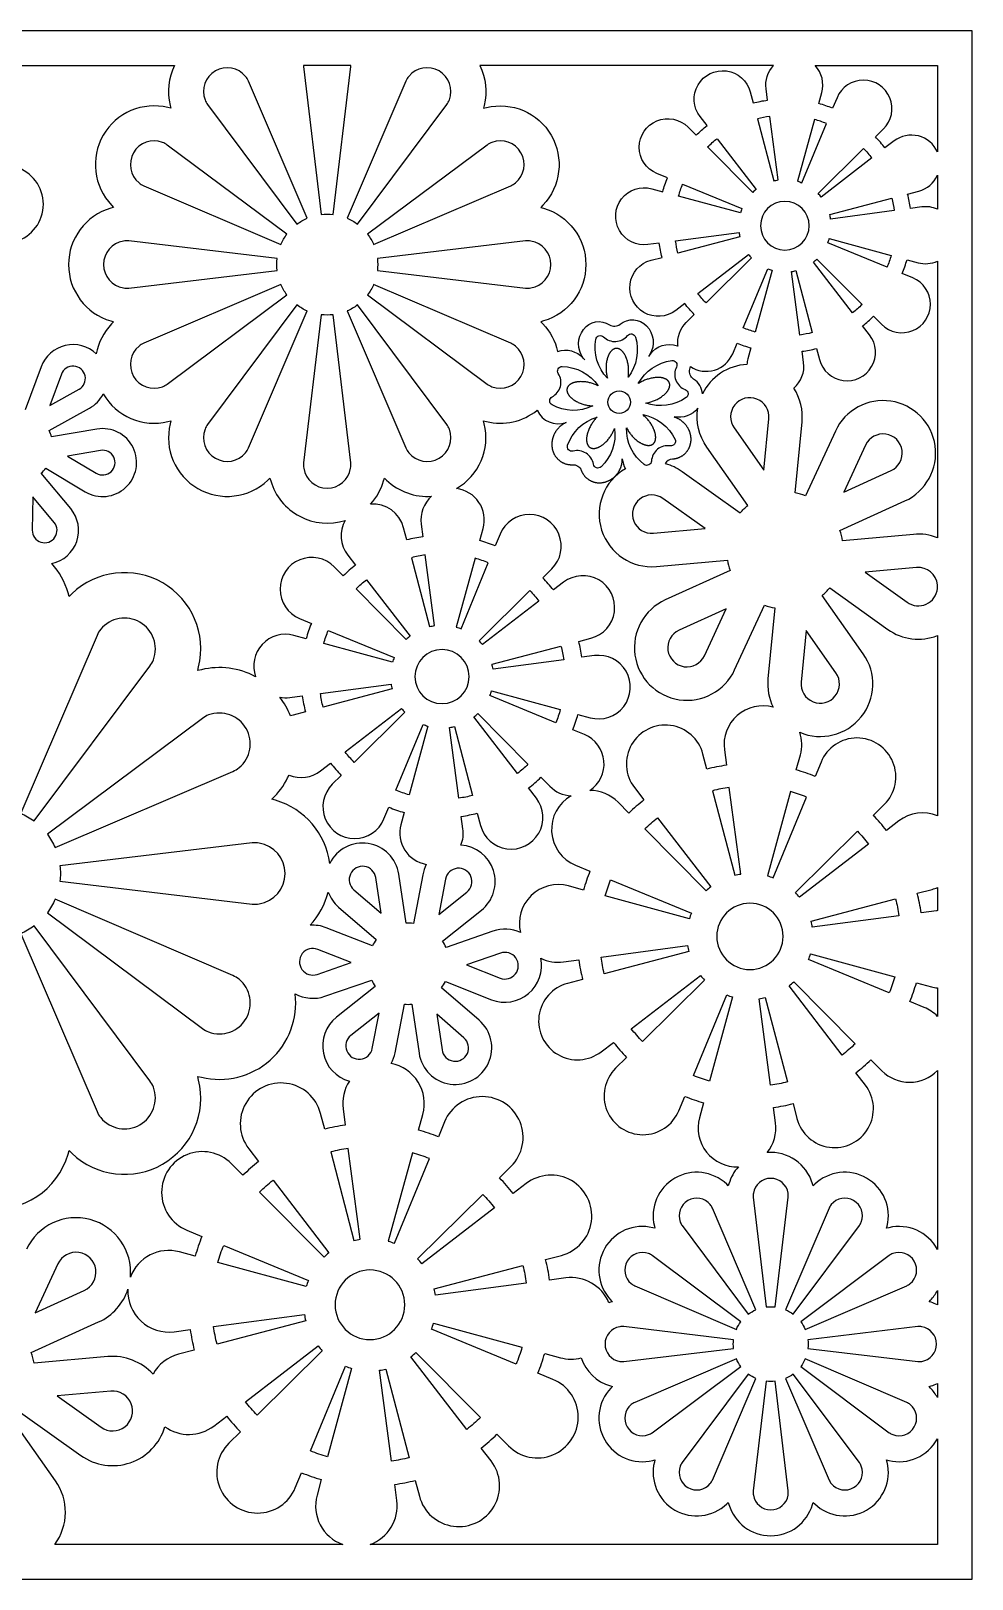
# Model space of a CAD drawing. Extents: x 222 to 1391, y 212 to 660.
# Drawn here: x 1119.4 to 1391.3, y 212.5 to 659.8 of the extents above; entities that cross this region are included whole.
import ezdxf

# ---------------------------------------------------------------- set-up
doc = ezdxf.new("R2010")
doc.units = 0
doc.layers.add('LAYER_01', color=5, linetype='CONTINUOUS')

msp = doc.modelspace()

# ---------------------------------------------------------------- linework, layer by layer
at = {"layer": 'LAYER_01'}
msp.add_lwpolyline([(222.46, 212.46), (1391.29, 212.46), (1391.29, 659.75), (222.46, 659.75)], close=True, dxfattribs=at)
for points in [[(1101.45, 649.75), (1160.89, 649.75, 0.17555), (1159.64, 638.26), (1159.84, 637.43), (1159.01, 637.63, 0.748967), (1142.72, 609.41), (1143.3, 608.79), (1142.49, 608.55, 0.748967), (1142.49, 575.97), (1143.3, 575.73), (1142.72, 575.11, 0.146041), (1138.3, 566.46, 0.538436), (1122.36, 562.73), (1117.76, 550.26, 0.045299)], [(1114.93, 598.9, 0.748967), (1114.93, 620.45)], [(1106.28, 319.53, 0.367585), (1130.13, 335.2), (1130.45, 336.26), (1131.24, 335.5, 0.748967), (1167.86, 356.64), (1167.6, 357.71), (1168.68, 357.45, 0.52461), (1195.74, 381.57, 0.212989), (1204.32, 380.84), (1217.85, 385.54, 0.045299), (1218.88, 383.68), (1207.66, 374.76, 0.613141), (1211.42, 356.32, 0.180539), (1209.58, 348.28), (1210.2, 343.61, 0.028815), (1204.28, 342.45), (1203.08, 347, 1.22196), (1182.33, 336.81), (1185.2, 333.08, 0.028815), (1180.66, 329.11), (1177.34, 332.46, 1.22196), (1164.46, 313.26), (1168.82, 311.46, 0.028815), (1166.87, 305.75), (1162.32, 306.99, 0.389313), (1148.15, 299.69, 0.840972), (1118.13, 307.73)]]:
    msp.add_lwpolyline(points, format="xyb", dxfattribs=at)
for points in [[(1199.25, 605.67), (1182.26, 645.26, 0.07087), (1181.43, 646.63, 0.847522), (1169.71, 639.86, 0.07087), (1170.47, 638.46), (1196.27, 603.95, -0.059227)], [(1198.17, 649.75, 0.009794), (1198.2, 649.53), (1203.28, 606.75, -0.059227), (1206.73, 606.75), (1211.81, 649.53, 0.009794), (1211.83, 649.75)], [(1213.74, 603.95), (1239.54, 638.46, 0.07087), (1240.3, 639.86, 0.847522), (1228.57, 646.63, 0.07087), (1227.74, 645.26), (1210.76, 605.67, -0.059227)], [(1279.4, 564.72), (1278.98, 565.26, -0.33569), (1279.05, 573.53, -0.39142), (1286.59, 574.87, 0.325426), (1289.63, 575.03, -0.39142), (1297.27, 574.53, -0.33569), (1298.24, 566.31), (1297.89, 565.73), (1298.28, 566.29, -0.33569), (1306.17, 568.78, -0.007071), (1306.33, 568.72, -0.229958), (1308.72, 575.51), (1311.06, 577.83, -0.028815), (1308.28, 581), (1305.67, 579, -1.22196), (1298.55, 593.5), (1301.74, 594.34, -0.028815), (1300.92, 598.48), (1297.66, 598.04, -1.22196), (1298.74, 614.17), (1301.92, 613.3, -0.028815), (1303.28, 617.29), (1300.24, 618.55, -1.22196), (1309.24, 631.97), (1311.56, 629.63, -0.028815), (1314.74, 632.4), (1312.73, 635.01, -1.22196), (1327.23, 642.13), (1328.07, 638.95, -0.028815), (1332.21, 639.77), (1331.78, 643.03, -0.225139), (1333.94, 649.75), (1249.12, 649.75, -0.17555), (1250.37, 638.26), (1250.17, 637.43), (1251, 637.63, -0.748967), (1267.29, 609.41), (1266.71, 608.79), (1267.52, 608.55, -0.748967), (1267.52, 575.97), (1266.71, 575.73), (1267.29, 575.11, -0.13533), (1271.57, 567.16, -0.302526), (1278.94, 565.23)], [(1381.29, 624.8, 0.484126), (1368.75, 627.96), (1366.14, 625.95, 0.028815), (1363.36, 629.13), (1365.7, 631.44, 1.22196), (1352.28, 640.45), (1351.02, 637.4, 0.028815), (1347.03, 638.77), (1347.9, 641.94, 0.260773), (1345.96, 649.75), (1381.29, 649.75)], [(1332.84, 635.05, 0.028438), (1329.28, 634.35), (1333.99, 616.45, -0.024412), (1335.27, 616.7)], [(1340.91, 616.32, -0.024412), (1342.14, 615.9), (1349.21, 633.01, 0.028438), (1345.78, 634.18)], [(1193.32, 601), (1158.81, 626.79, 0.07087), (1157.41, 627.56, 0.847522), (1150.64, 615.83, 0.07087), (1152, 615), (1191.6, 598.01, -0.059227)], [(1218.41, 598.01), (1258.01, 615, 0.07087), (1259.37, 615.83, 0.847522), (1252.6, 627.56, 0.07087), (1251.2, 626.79), (1216.69, 601, -0.059227)], [(1317.63, 628.63), (1328.91, 613.96, 0.024412), (1327.93, 613.1), (1314.91, 626.25, -0.028438)], [(1362.37, 623.05), (1347.69, 611.77, 0.024412), (1346.84, 612.75), (1359.98, 625.78, -0.028438)], [(1381.29, 608.23, 0.141578), (1376.76, 608.91), (1373.5, 608.48, 0.028815), (1372.68, 612.61), (1375.87, 613.45, 0.226471), (1381.29, 618.04)], [(1307.68, 615.48), (1324.78, 608.41, 0.024412), (1324.36, 607.17), (1306.51, 612.05, -0.028438)], [(1368.79, 607.85), (1350.44, 605.42, 0.024412), (1350.19, 606.7), (1368.08, 611.41, -0.028438)], [(1305.63, 599.1), (1323.98, 601.54, 0.024412), (1324.23, 600.26), (1306.33, 595.55, -0.028438)], [(1366.74, 591.48), (1349.64, 598.54, 0.024412), (1350.06, 599.78), (1367.91, 594.91, -0.028438)], [(1190.52, 593.98), (1147.73, 599.07, 0.07087), (1146.14, 599.03, 0.847522), (1146.14, 585.49, 0.07087), (1147.73, 585.45), (1190.52, 590.54, -0.059227)], [(1219.49, 590.54), (1262.28, 585.45, 0.07087), (1263.87, 585.49, 0.847522), (1263.87, 599.03, 0.07087), (1262.28, 599.07), (1219.49, 593.98, -0.059227)], [(1312.05, 583.9), (1326.72, 595.18, 0.024412), (1327.58, 594.2), (1314.44, 581.17, -0.028438)], [(1325.21, 573.94), (1332.28, 591.05, 0.024412), (1333.51, 590.63), (1328.64, 572.77, -0.028438)], [(1341.58, 571.9), (1339.15, 590.25, 0.024412), (1340.43, 590.5), (1345.14, 572.6, -0.028438)], [(1381.29, 593.25), (1381.29, 513.34, 0.115883), (1374.41, 514.31), (1353.9, 512.48, 0.045299), (1353.12, 515.43), (1371.87, 523.95, 1.437059), (1351.81, 544.16), (1343.14, 525.48, 0.045299), (1340.2, 526.28), (1342.19, 546.78, 0.170441), (1339.79, 556.55, 0.255607), (1342.64, 563.92), (1342.21, 567.19, 0.028815), (1346.35, 568), (1347.19, 564.82, 1.22196), (1361.69, 571.94), (1359.68, 574.55, 0.028815), (1362.86, 577.32), (1365.18, 574.99, 1.22196), (1374.18, 588.4), (1371.14, 589.66, 0.028815), (1372.5, 593.65), (1375.68, 592.79, 0.176075)], [(1356.79, 578.32), (1345.5, 592.99, 0.024412), (1346.49, 593.85), (1359.51, 580.7, -0.028438)], [(1191.6, 586.51), (1152, 569.52, 0.07087), (1150.64, 568.69, 0.847522), (1157.41, 556.96, 0.07087), (1158.81, 557.73), (1193.32, 583.53, -0.059227)], [(1216.69, 583.53), (1251.2, 557.73, 0.07087), (1252.6, 556.96, 0.847522), (1259.37, 568.69, 0.07087), (1258.01, 569.52), (1218.41, 586.51, -0.059227)], [(1196.27, 580.58), (1170.47, 546.07, 0.07087), (1169.71, 544.67, 0.847522), (1181.43, 537.89, 0.07087), (1182.26, 539.26), (1199.25, 578.85, -0.059227)], [(1203.28, 577.77), (1198.2, 534.99, 0.07087), (1198.23, 533.39, 0.847522), (1211.78, 533.39, 0.07087), (1211.81, 534.99), (1206.73, 577.77, -0.059227)], [(1210.76, 578.85), (1227.74, 539.26, 0.07087), (1228.57, 537.89, 0.847522), (1240.3, 544.67, 0.07087), (1239.54, 546.07), (1213.74, 580.58, -0.059227)], [(1291.77, 571.75, -0.600851), (1294.06, 571.3, -0.240682), (1291.96, 559.74), (1292, 560.04), (1292.03, 560.33), (1292.06, 560.63), (1292.08, 560.92), (1292.09, 561.21), (1292.09, 561.5), (1292.08, 561.79), (1292.07, 562.07), (1292.05, 562.34), (1292.03, 562.62), (1292, 562.9), (1291.96, 563.18), (1291.91, 563.47), (1291.85, 563.75), (1291.79, 564.03), (1291.72, 564.31), (1291.64, 564.59), (1291.55, 564.87), (1291.46, 565.13), (1291.36, 565.4), (1291.3, 565.52), (1291.25, 565.65), (1291.19, 565.77), (1291.13, 565.89), (1291.07, 566.01), (1291.01, 566.13), (1290.95, 566.24), (1290.88, 566.35), (1290.82, 566.46), (1290.75, 566.56), (1290.68, 566.67), (1290.61, 566.76), (1290.54, 566.86), (1290.47, 566.95), (1290.39, 567.04), (1290.32, 567.12), (1290.25, 567.2), (1290.17, 567.28), (1290.09, 567.35), (1290.02, 567.42), (1289.94, 567.49), (1289.86, 567.55), (1289.79, 567.6), (1289.71, 567.66), (1289.67, 567.68), (1289.63, 567.71), (1289.59, 567.73), (1289.55, 567.75), (1289.51, 567.78), (1289.47, 567.8), (1289.43, 567.82), (1289.4, 567.84), (1289.36, 567.85), (1289.32, 567.87), (1289.28, 567.89), (1289.24, 567.9), (1289.2, 567.92), (1289.16, 567.93), (1289.12, 567.94), (1289.09, 567.95), (1289.05, 567.96), (1289.01, 567.97), (1288.97, 567.98), (1288.93, 567.99), (1288.89, 568), (1288.86, 568), (1288.82, 568.01), (1288.78, 568.01), (1288.74, 568.02), (1288.71, 568.02), (1288.67, 568.02), (1288.63, 568.03), (1288.6, 568.03), (1288.56, 568.03), (1288.52, 568.03), (1288.49, 568.02), (1288.45, 568.02), (1288.42, 568.02), (1288.38, 568.01), (1288.34, 568.01), (1288.31, 568), (1288.27, 568), (1288.23, 567.99), (1288.2, 567.98), (1288.16, 567.97), (1288.12, 567.96), (1288.09, 567.95), (1288.05, 567.94), (1288.01, 567.93), (1287.98, 567.92), (1287.94, 567.9), (1287.9, 567.89), (1287.87, 567.87), (1287.83, 567.86), (1287.79, 567.84), (1287.76, 567.82), (1287.72, 567.8), (1287.68, 567.78), (1287.64, 567.76), (1287.61, 567.74), (1287.57, 567.71), (1287.53, 567.69), (1287.5, 567.67), (1287.46, 567.64), (1287.43, 567.61), (1287.39, 567.59), (1287.35, 567.56), (1287.32, 567.53), (1287.25, 567.47), (1287.17, 567.4), (1287.1, 567.33), (1287.03, 567.26), (1286.97, 567.18), (1286.9, 567.1), (1286.83, 567.01), (1286.77, 566.93), (1286.7, 566.84), (1286.64, 566.74), (1286.58, 566.64), (1286.52, 566.54), (1286.46, 566.44), (1286.4, 566.33), (1286.34, 566.22), (1286.29, 566.1), (1286.24, 565.99), (1286.19, 565.87), (1286.14, 565.74), (1286.09, 565.62), (1286.05, 565.49), (1286, 565.36), (1285.96, 565.23), (1285.92, 565.1), (1285.85, 564.83), (1285.79, 564.55), (1285.73, 564.27), (1285.68, 563.98), (1285.64, 563.7), (1285.61, 563.41), (1285.59, 563.12), (1285.57, 562.83), (1285.56, 562.55), (1285.56, 562.27), (1285.56, 561.99), (1285.58, 561.71), (1285.59, 561.43), (1285.62, 561.15), (1285.65, 560.86), (1285.7, 560.57), (1285.74, 560.28), (1285.8, 559.99), (1285.87, 559.7), (1285.94, 559.42, -0.240682), (1282.59, 570.67, -0.600851), (1284.82, 571.37, 0.44119)], [(1310.86, 559.18, -0.325426), (1309.76, 562.02), (1309.91, 562.82, 0.474498), (1322.14, 566.51), (1323.39, 569.55, 0.028815), (1327.39, 568.19), (1326.52, 565.01, 0.049493), (1326.25, 563.41, 0.272906), (1313.41, 554.86, 0.236879)], [(1308.41, 556.13, -0.600851), (1308.68, 553.81, -0.240682), (1297.04, 552.24), (1297.33, 552.29), (1297.63, 552.35), (1297.91, 552.42), (1298.2, 552.49), (1298.48, 552.57), (1298.76, 552.66), (1299.02, 552.75), (1299.29, 552.85), (1299.54, 552.95), (1299.8, 553.06), (1300.05, 553.18), (1300.31, 553.31), (1300.57, 553.44), (1300.82, 553.58), (1301.07, 553.73), (1301.31, 553.88), (1301.55, 554.04), (1301.79, 554.21), (1302.01, 554.38), (1302.23, 554.56), (1302.34, 554.65), (1302.44, 554.74), (1302.54, 554.83), (1302.64, 554.93), (1302.73, 555.02), (1302.82, 555.11), (1302.91, 555.21), (1302.99, 555.31), (1303.08, 555.4), (1303.16, 555.5), (1303.23, 555.6), (1303.3, 555.69), (1303.37, 555.79), (1303.43, 555.89), (1303.49, 555.98), (1303.55, 556.08), (1303.6, 556.17), (1303.65, 556.27), (1303.7, 556.36), (1303.74, 556.46), (1303.78, 556.55), (1303.82, 556.64), (1303.85, 556.74), (1303.87, 556.83), (1303.89, 556.87), (1303.9, 556.92), (1303.91, 556.96), (1303.92, 557.01), (1303.93, 557.05), (1303.93, 557.09), (1303.94, 557.14), (1303.95, 557.18), (1303.95, 557.22), (1303.95, 557.26), (1303.96, 557.31), (1303.96, 557.35), (1303.96, 557.39), (1303.96, 557.43), (1303.96, 557.47), (1303.96, 557.51), (1303.96, 557.55), (1303.96, 557.59), (1303.95, 557.63), (1303.95, 557.67), (1303.95, 557.71), (1303.94, 557.74), (1303.93, 557.78), (1303.93, 557.82), (1303.92, 557.85), (1303.91, 557.89), (1303.9, 557.93), (1303.89, 557.96), (1303.88, 558), (1303.87, 558.03), (1303.86, 558.07), (1303.84, 558.1), (1303.83, 558.13), (1303.82, 558.17), (1303.8, 558.2), (1303.79, 558.23), (1303.77, 558.27), (1303.75, 558.3), (1303.73, 558.33), (1303.72, 558.36), (1303.7, 558.39), (1303.68, 558.43), (1303.65, 558.46), (1303.63, 558.49), (1303.61, 558.52), (1303.59, 558.55), (1303.56, 558.58), (1303.54, 558.61), (1303.51, 558.64), (1303.48, 558.67), (1303.45, 558.7), (1303.42, 558.73), (1303.39, 558.76), (1303.36, 558.79), (1303.33, 558.82), (1303.3, 558.85), (1303.27, 558.88), (1303.23, 558.9), (1303.2, 558.93), (1303.16, 558.96), (1303.13, 558.98), (1303.09, 559.01), (1303.05, 559.04), (1303.01, 559.06), (1302.93, 559.11), (1302.84, 559.16), (1302.76, 559.2), (1302.67, 559.25), (1302.57, 559.29), (1302.47, 559.33), (1302.37, 559.36), (1302.27, 559.4), (1302.16, 559.43), (1302.05, 559.46), (1301.94, 559.49), (1301.82, 559.52), (1301.71, 559.54), (1301.59, 559.56), (1301.46, 559.58), (1301.34, 559.6), (1301.21, 559.61), (1301.08, 559.62), (1300.95, 559.63), (1300.82, 559.64), (1300.68, 559.64), (1300.55, 559.64), (1300.41, 559.64), (1300.27, 559.64), (1299.99, 559.62), (1299.71, 559.6), (1299.42, 559.56), (1299.13, 559.52), (1298.85, 559.47), (1298.57, 559.41), (1298.28, 559.35), (1298.01, 559.27), (1297.73, 559.19), (1297.46, 559.11), (1297.2, 559.02), (1296.94, 558.92), (1296.68, 558.82), (1296.42, 558.7), (1296.16, 558.58), (1295.9, 558.45), (1295.63, 558.32), (1295.38, 558.17), (1295.12, 558.02), (1294.87, 557.86, -0.240682), (1304.54, 564.53, -0.600851), (1305.9, 562.63, 0.44119)], [(1124.86, 551.52), (1133.3, 556.22, 1.437059), (1128.2, 560.58)], [(1271.77, 560.76, -0.600851), (1272.91, 562.8, -0.240682), (1283.25, 557.23), (1282.99, 557.36), (1282.71, 557.48), (1282.44, 557.6), (1282.17, 557.7), (1281.89, 557.8), (1281.62, 557.89), (1281.35, 557.98), (1281.08, 558.05), (1280.81, 558.12), (1280.54, 558.18), (1280.26, 558.24), (1279.98, 558.29), (1279.7, 558.33), (1279.41, 558.37), (1279.12, 558.39), (1278.83, 558.41), (1278.54, 558.42), (1278.26, 558.43), (1277.97, 558.42), (1277.69, 558.4), (1277.55, 558.39), (1277.42, 558.38), (1277.28, 558.36), (1277.15, 558.34), (1277.02, 558.32), (1276.89, 558.3), (1276.76, 558.27), (1276.63, 558.25), (1276.51, 558.22), (1276.39, 558.19), (1276.27, 558.15), (1276.16, 558.12), (1276.05, 558.08), (1275.94, 558.04), (1275.83, 557.99), (1275.73, 557.95), (1275.63, 557.9), (1275.53, 557.86), (1275.44, 557.81), (1275.35, 557.75), (1275.27, 557.7), (1275.18, 557.65), (1275.1, 557.59), (1275.03, 557.53), (1274.99, 557.5), (1274.96, 557.47), (1274.92, 557.44), (1274.89, 557.41), (1274.86, 557.38), (1274.82, 557.35), (1274.79, 557.32), (1274.76, 557.29), (1274.73, 557.26), (1274.71, 557.23), (1274.68, 557.2), (1274.65, 557.16), (1274.63, 557.13), (1274.6, 557.1), (1274.58, 557.07), (1274.56, 557.03), (1274.53, 557), (1274.51, 556.97), (1274.49, 556.93), (1274.47, 556.9), (1274.45, 556.86), (1274.44, 556.83), (1274.42, 556.8), (1274.4, 556.76), (1274.39, 556.73), (1274.37, 556.69), (1274.36, 556.66), (1274.35, 556.63), (1274.34, 556.59), (1274.33, 556.56), (1274.31, 556.52), (1274.31, 556.49), (1274.3, 556.45), (1274.29, 556.42), (1274.28, 556.38), (1274.27, 556.34), (1274.27, 556.31), (1274.26, 556.27), (1274.26, 556.24), (1274.25, 556.2), (1274.25, 556.16), (1274.25, 556.12), (1274.25, 556.08), (1274.25, 556.05), (1274.25, 556.01), (1274.25, 555.97), (1274.25, 555.93), (1274.25, 555.89), (1274.26, 555.85), (1274.26, 555.81), (1274.27, 555.77), (1274.27, 555.73), (1274.28, 555.69), (1274.29, 555.64), (1274.29, 555.6), (1274.3, 555.56), (1274.32, 555.52), (1274.33, 555.48), (1274.34, 555.43), (1274.35, 555.39), (1274.37, 555.35), (1274.38, 555.31), (1274.4, 555.26), (1274.41, 555.22), (1274.45, 555.13), (1274.49, 555.04), (1274.54, 554.96), (1274.58, 554.87), (1274.64, 554.78), (1274.69, 554.69), (1274.75, 554.6), (1274.82, 554.51), (1274.88, 554.42), (1274.95, 554.33), (1275.03, 554.24), (1275.11, 554.15), (1275.19, 554.06), (1275.27, 553.98), (1275.36, 553.89), (1275.45, 553.8), (1275.55, 553.72), (1275.65, 553.63), (1275.75, 553.55), (1275.85, 553.46), (1275.96, 553.38), (1276.07, 553.3), (1276.18, 553.22), (1276.29, 553.14), (1276.53, 552.99), (1276.77, 552.84), (1277.02, 552.7), (1277.28, 552.57), (1277.54, 552.44), (1277.8, 552.32), (1278.07, 552.21), (1278.34, 552.11), (1278.61, 552.01), (1278.88, 551.92), (1279.14, 551.84), (1279.41, 551.77), (1279.68, 551.7), (1279.96, 551.64), (1280.24, 551.58), (1280.53, 551.53), (1280.82, 551.49), (1281.11, 551.45), (1281.41, 551.42), (1281.7, 551.4, -0.240682), (1269.96, 551.7, -0.600851), (1269.98, 554.03, 0.44119)], [(1167.86, 476, 0.748967), (1131.24, 497.15), (1130.45, 496.38), (1130.13, 497.44, 0.110939), (1125.45, 505.89, 0.563084), (1130.91, 521.74), (1122.4, 531.97, 0.045299), (1123.69, 533.46), (1135.1, 526.63, 1.437059), (1138.47, 544.71), (1125.36, 542.45, 0.045299), (1124.71, 544.31), (1136.33, 550.78, 0.14911), (1140.3, 554.9, 0.332875), (1159.01, 546.89), (1159.84, 547.09), (1159.64, 546.27, 0.748967), (1187.86, 529.97), (1188.47, 530.56), (1188.71, 529.74, 0.421673), (1210.19, 518.35, 0.298986), (1210.94, 508.31), (1213.17, 505.41, 0.028815), (1209.64, 502.32), (1207.06, 504.92, 1.22196), (1197.04, 489.99), (1200.43, 488.59, 0.028815), (1198.91, 484.15), (1195.38, 485.11, 0.606137), (1184.32, 473.18, 0.18516), (1168.68, 475.19), (1167.6, 474.93)], [(1305.22, 548.25), (1305.34, 548.21), (1305.46, 548.17), (1305.58, 548.13), (1305.7, 548.08), (1305.82, 548.03), (1305.94, 547.98), (1306.07, 547.92), (1306.19, 547.87), (1306.31, 547.81), (1306.43, 547.74), (1306.55, 547.68), (1306.66, 547.61), (1306.78, 547.54), (1306.9, 547.46), (1307.02, 547.39), (1307.13, 547.3), (1307.25, 547.22), (1307.36, 547.14), (1307.47, 547.05), (1307.58, 546.96), (1307.69, 546.86), (1307.8, 546.77), (1307.9, 546.67), (1308.01, 546.57), (1308.11, 546.46), (1308.21, 546.36), (1308.31, 546.25), (1308.4, 546.14), (1308.49, 546.03), (1308.59, 545.91), (1308.67, 545.8), (1308.76, 545.68), (1308.84, 545.56), (1308.93, 545.44), (1309, 545.32), (1309.08, 545.19), (1309.15, 545.06), (1309.22, 544.94), (1309.29, 544.81), (1309.35, 544.68), (1309.42, 544.55), (1309.48, 544.42), (1309.53, 544.29), (1309.58, 544.15), (1309.63, 544.02), (1309.68, 543.89), (1309.72, 543.75), (1309.77, 543.62), (1309.8, 543.48), (1309.84, 543.35), (1309.87, 543.22), (1309.9, 543.08), (1309.92, 542.95), (1309.95, 542.81), (1309.97, 542.68), (1309.99, 542.55), (1310, 542.42), (1310.01, 542.29), (1310.02, 542.16), (1310.03, 542.03), (1310.03, 541.9), (1310.03, 541.77), (1310.03, 541.64), (1310.03, 541.52), (1310.02, 541.39), (1310.01, 541.27), (1310, 541.14), (1309.98, 541.02), (1309.97, 540.89), (1309.95, 540.76), (1309.93, 540.64), (1309.9, 540.51), (1309.87, 540.38), (1309.84, 540.26), (1309.81, 540.13), (1309.77, 540), (1309.73, 539.88), (1309.69, 539.75), (1309.64, 539.63), (1309.59, 539.5), (1309.54, 539.38), (1309.49, 539.26), (1309.43, 539.14), (1309.37, 539.02), (1309.31, 538.9), (1309.24, 538.78), (1309.17, 538.67), (1309.1, 538.55), (1309.02, 538.44), (1308.95, 538.33), (1308.87, 538.22), (1308.78, 538.11), (1308.7, 538.01), (1308.61, 537.9), (1308.52, 537.8), (1308.43, 537.7), (1308.33, 537.61), (1308.23, 537.51), (1308.13, 537.42), (1308.03, 537.33), (1307.93, 537.25), (1307.82, 537.16), (1307.72, 537.08), (1307.61, 537.01), (1307.5, 536.93), (1307.38, 536.86), (1307.27, 536.79), (1307.15, 536.72), (1307.04, 536.66), (1306.92, 536.6), (1306.8, 536.54), (1306.68, 536.49), (1306.56, 536.43), (1306.44, 536.38), (1306.31, 536.34), (1306.19, 536.3), (1306.07, 536.26), (1305.94, 536.22), (1305.82, 536.19), (1305.7, 536.16), (1305.57, 536.13), (1305.45, 536.1), (1305.32, 536.08), (1305.2, 536.06), (1305.08, 536.04), (1304.95, 536.03), (1304.83, 536.02), (1304.71, 536.01, 0.243319), (1302.66, 534.81, -0.09033), (1307.58, 532.49), (1324.34, 520.51, -0.045299), (1326.51, 522.66), (1314.66, 539.51, -0.197282), (1312.1, 550.76, -0.286659), (1305.23, 548.3)], [(1331.15, 532.82), (1332.6, 547.71, 1.437059), (1322.54, 545.05)], [(1290.26, 536.08, 0.110363), (1291.17, 533.28, 0.803503), (1300.11, 505.01), (1320.63, 506.85, 0.045299), (1321.4, 503.9), (1302.65, 495.37, 1.437059), (1322.71, 475.16), (1331.38, 493.85, 0.045299), (1334.32, 493.05), (1332.33, 472.55, 0.140033), (1333.84, 464.34, 0.536926), (1319.73, 452.04), (1320.32, 447.59, 0.028815), (1314.68, 446.48), (1313.54, 450.82, 1.22196), (1293.77, 441.12), (1296.51, 437.56, 0.028815), (1292.18, 433.78), (1289.02, 436.97, 0.204799), (1280.84, 440.29, 0.602931), (1279.32, 456.44), (1275.94, 457.84, 0.028815), (1277.45, 462.28), (1280.99, 461.32, 1.22196), (1282.2, 479.26), (1278.57, 478.78, 0.028815), (1277.66, 483.38), (1281.2, 484.32, 1.22196), (1273.28, 500.46), (1270.37, 498.23, 0.028815), (1267.29, 501.76), (1269.89, 504.34, 1.22196), (1254.96, 514.36), (1253.56, 510.97, 0.028815), (1249.11, 512.49), (1250.08, 516.02, 0.457202), (1242.35, 527.54, 0.333332), (1250.37, 546.27), (1250.17, 547.09), (1251, 546.89, 0.232734), (1265.64, 550.15, 0.382783), (1273.99, 546.59), (1273.88, 546.54), (1273.76, 546.49), (1273.65, 546.43), (1273.53, 546.37), (1273.42, 546.3), (1273.3, 546.24), (1273.19, 546.17), (1273.08, 546.1), (1272.96, 546.02), (1272.85, 545.95), (1272.74, 545.87), (1272.63, 545.78), (1272.52, 545.7), (1272.41, 545.61), (1272.31, 545.52), (1272.2, 545.43), (1272.1, 545.33), (1271.99, 545.23), (1271.89, 545.13), (1271.79, 545.03), (1271.7, 544.92), (1271.6, 544.81), (1271.51, 544.7), (1271.42, 544.59), (1271.33, 544.48), (1271.24, 544.36), (1271.15, 544.24), (1271.07, 544.12), (1270.99, 544), (1270.91, 543.87), (1270.84, 543.75), (1270.76, 543.62), (1270.7, 543.49), (1270.63, 543.36), (1270.56, 543.23), (1270.5, 543.09), (1270.44, 542.96), (1270.39, 542.83), (1270.33, 542.69), (1270.28, 542.55), (1270.24, 542.42), (1270.19, 542.28), (1270.15, 542.14), (1270.12, 542), (1270.08, 541.87), (1270.05, 541.73), (1270.02, 541.59), (1269.99, 541.45), (1269.97, 541.31), (1269.95, 541.18), (1269.93, 541.04), (1269.92, 540.9), (1269.91, 540.77), (1269.9, 540.63), (1269.9, 540.5), (1269.89, 540.36), (1269.89, 540.23), (1269.9, 540.1), (1269.9, 539.97), (1269.91, 539.84), (1269.92, 539.71), (1269.93, 539.58), (1269.95, 539.46), (1269.96, 539.33), (1269.98, 539.21), (1270.01, 539.09), (1270.03, 538.96), (1270.06, 538.84), (1270.09, 538.71), (1270.12, 538.59), (1270.16, 538.47), (1270.2, 538.34), (1270.24, 538.22), (1270.29, 538.1), (1270.33, 537.97), (1270.38, 537.85), (1270.44, 537.73), (1270.49, 537.61), (1270.55, 537.49), (1270.61, 537.38), (1270.68, 537.26), (1270.75, 537.14), (1270.82, 537.03), (1270.89, 536.92), (1270.97, 536.81), (1271.04, 536.7), (1271.13, 536.59), (1271.21, 536.48), (1271.3, 536.38), (1271.39, 536.28), (1271.48, 536.18), (1271.57, 536.08), (1271.67, 535.99), (1271.77, 535.89), (1271.87, 535.8), (1271.97, 535.71), (1272.07, 535.63), (1272.18, 535.55), (1272.29, 535.47), (1272.4, 535.39), (1272.51, 535.31), (1272.63, 535.24), (1272.74, 535.17), (1272.86, 535.11), (1272.98, 535.05), (1273.1, 534.99), (1273.22, 534.93), (1273.34, 534.88), (1273.47, 534.83), (1273.59, 534.78), (1273.71, 534.73), (1273.84, 534.69), (1273.97, 534.65), (1274.09, 534.62), (1274.22, 534.59), (1274.34, 534.56), (1274.47, 534.53), (1274.6, 534.51), (1274.73, 534.49), (1274.85, 534.47), (1274.98, 534.46), (1275.11, 534.45), (1275.23, 534.44), (1275.36, 534.43), (1275.48, 534.43), (1275.61, 534.43), (1275.73, 534.43), (1275.85, 534.43, -0.325426), (1278.41, 532.78), (1278.45, 532.67), (1278.5, 532.55), (1278.55, 532.44), (1278.61, 532.33), (1278.67, 532.22), (1278.73, 532.11), (1278.79, 532), (1278.85, 531.89), (1278.92, 531.78), (1278.99, 531.67), (1279.06, 531.56), (1279.14, 531.46), (1279.22, 531.35), (1279.3, 531.25), (1279.38, 531.15), (1279.47, 531.05), (1279.56, 530.96), (1279.65, 530.86), (1279.75, 530.77), (1279.84, 530.68), (1279.94, 530.59), (1280.04, 530.5), (1280.15, 530.41), (1280.25, 530.33), (1280.36, 530.25), (1280.47, 530.18), (1280.58, 530.1), (1280.7, 530.03), (1280.81, 529.96), (1280.93, 529.89), (1281.05, 529.83), (1281.17, 529.77), (1281.29, 529.71), (1281.42, 529.66), (1281.54, 529.6), (1281.67, 529.55), (1281.8, 529.51), (1281.92, 529.47), (1282.05, 529.43), (1282.18, 529.39), (1282.31, 529.36), (1282.45, 529.33), (1282.58, 529.3), (1282.71, 529.28), (1282.84, 529.26), (1282.98, 529.24), (1283.11, 529.23), (1283.24, 529.21), (1283.37, 529.21), (1283.51, 529.2), (1283.64, 529.2), (1283.77, 529.2), (1283.9, 529.2), (1284.03, 529.21), (1284.16, 529.22), (1284.29, 529.23), (1284.42, 529.25), (1284.55, 529.27), (1284.68, 529.29), (1284.8, 529.31), (1284.93, 529.34), (1285.05, 529.36), (1285.17, 529.39), (1285.29, 529.43), (1285.41, 529.46), (1285.53, 529.5), (1285.65, 529.54), (1285.78, 529.58), (1285.9, 529.63), (1286.02, 529.68), (1286.14, 529.73), (1286.26, 529.78), (1286.38, 529.84), (1286.5, 529.9), (1286.62, 529.96), (1286.74, 530.03), (1286.86, 530.1), (1286.98, 530.17), (1287.1, 530.25), (1287.21, 530.32), (1287.33, 530.4), (1287.44, 530.49), (1287.55, 530.57), (1287.67, 530.66), (1287.78, 530.75), (1287.89, 530.85), (1287.99, 530.94), (1288.1, 531.04), (1288.2, 531.14), (1288.3, 531.25), (1288.4, 531.35), (1288.5, 531.46), (1288.6, 531.57), (1288.69, 531.68), (1288.78, 531.8), (1288.87, 531.92), (1288.96, 532.03), (1289.04, 532.15), (1289.12, 532.28), (1289.2, 532.4), (1289.28, 532.53), (1289.35, 532.65), (1289.42, 532.78), (1289.49, 532.91), (1289.56, 533.04), (1289.62, 533.17), (1289.68, 533.3), (1289.73, 533.43), (1289.79, 533.57), (1289.84, 533.7), (1289.89, 533.83), (1289.93, 533.97), (1289.97, 534.1), (1290.01, 534.24), (1290.05, 534.37), (1290.08, 534.51), (1290.11, 534.64), (1290.14, 534.77), (1290.16, 534.91), (1290.18, 535.04), (1290.2, 535.17), (1290.22, 535.31), (1290.23, 535.44), (1290.24, 535.57), (1290.25, 535.7), (1290.25, 535.83), (1290.26, 535.95)], [(1276.04, 538.35, -0.600851), (1274.46, 540.06, -0.240682), (1282.95, 548.17), (1282.75, 547.96), (1282.55, 547.74), (1282.35, 547.51), (1282.17, 547.29), (1281.99, 547.05), (1281.81, 546.82), (1281.65, 546.59), (1281.5, 546.35), (1281.35, 546.12), (1281.21, 545.88), (1281.07, 545.64), (1280.94, 545.39), (1280.81, 545.13), (1280.68, 544.87), (1280.57, 544.6), (1280.46, 544.33), (1280.36, 544.06), (1280.27, 543.79), (1280.19, 543.52), (1280.12, 543.24), (1280.09, 543.11), (1280.06, 542.98), (1280.03, 542.84), (1280.01, 542.71), (1279.99, 542.58), (1279.97, 542.45), (1279.95, 542.32), (1279.94, 542.19), (1279.93, 542.07), (1279.92, 541.94), (1279.92, 541.82), (1279.92, 541.7), (1279.92, 541.58), (1279.93, 541.46), (1279.93, 541.35), (1279.94, 541.24), (1279.96, 541.13), (1279.97, 541.02), (1279.99, 540.92), (1280.01, 540.82), (1280.04, 540.72), (1280.06, 540.63), (1280.09, 540.53), (1280.12, 540.44), (1280.14, 540.4), (1280.16, 540.36), (1280.17, 540.32), (1280.19, 540.27), (1280.21, 540.23), (1280.23, 540.19), (1280.25, 540.16), (1280.27, 540.12), (1280.29, 540.08), (1280.31, 540.04), (1280.34, 540.01), (1280.36, 539.97), (1280.38, 539.94), (1280.4, 539.9), (1280.43, 539.87), (1280.45, 539.84), (1280.48, 539.81), (1280.5, 539.78), (1280.53, 539.75), (1280.55, 539.72), (1280.58, 539.69), (1280.61, 539.66), (1280.63, 539.64), (1280.66, 539.61), (1280.69, 539.59), (1280.72, 539.56), (1280.75, 539.54), (1280.78, 539.52), (1280.81, 539.49), (1280.83, 539.47), (1280.86, 539.45), (1280.89, 539.43), (1280.92, 539.41), (1280.96, 539.39), (1280.99, 539.38), (1281.02, 539.36), (1281.05, 539.34), (1281.09, 539.33), (1281.12, 539.31), (1281.15, 539.29), (1281.19, 539.28), (1281.22, 539.27), (1281.26, 539.25), (1281.3, 539.24), (1281.33, 539.23), (1281.37, 539.22), (1281.41, 539.21), (1281.45, 539.2), (1281.49, 539.19), (1281.53, 539.18), (1281.57, 539.17), (1281.61, 539.17), (1281.65, 539.16), (1281.69, 539.15), (1281.73, 539.15), (1281.77, 539.15), (1281.82, 539.14), (1281.86, 539.14), (1281.91, 539.14), (1281.95, 539.14), (1282, 539.14), (1282.04, 539.14), (1282.09, 539.14), (1282.13, 539.14), (1282.23, 539.15), (1282.32, 539.16), (1282.42, 539.18), (1282.52, 539.2), (1282.62, 539.22), (1282.72, 539.25), (1282.83, 539.27), (1282.93, 539.31), (1283.04, 539.34), (1283.15, 539.38), (1283.25, 539.43), (1283.36, 539.47), (1283.47, 539.52), (1283.58, 539.58), (1283.69, 539.63), (1283.8, 539.69), (1283.91, 539.76), (1284.02, 539.83), (1284.14, 539.9), (1284.25, 539.97), (1284.36, 540.04), (1284.47, 540.12), (1284.58, 540.21), (1284.69, 540.29), (1284.91, 540.47), (1285.12, 540.65), (1285.33, 540.85), (1285.54, 541.05), (1285.74, 541.26), (1285.94, 541.47), (1286.13, 541.69), (1286.31, 541.92), (1286.48, 542.14), (1286.65, 542.37), (1286.81, 542.6), (1286.96, 542.82), (1287.11, 543.06), (1287.25, 543.31), (1287.4, 543.56), (1287.53, 543.82), (1287.66, 544.08), (1287.79, 544.35), (1287.91, 544.62), (1288.01, 544.9, -0.240682), (1284.11, 533.82, -0.600851), (1281.9, 534.56, 0.44119)], [(1298.68, 535.48, -0.600851), (1296.57, 534.5, -0.240682), (1291.48, 545.09), (1291.62, 544.83), (1291.76, 544.57), (1291.92, 544.31), (1292.07, 544.06), (1292.24, 543.82), (1292.41, 543.59), (1292.58, 543.36), (1292.75, 543.14), (1292.93, 542.93), (1293.11, 542.72), (1293.3, 542.51), (1293.5, 542.31), (1293.7, 542.11), (1293.92, 541.91), (1294.13, 541.72), (1294.36, 541.53), (1294.58, 541.35), (1294.81, 541.18), (1295.05, 541.02), (1295.28, 540.87), (1295.4, 540.8), (1295.52, 540.73), (1295.64, 540.66), (1295.76, 540.6), (1295.88, 540.54), (1296, 540.48), (1296.11, 540.42), (1296.23, 540.37), (1296.35, 540.32), (1296.46, 540.28), (1296.58, 540.24), (1296.69, 540.2), (1296.81, 540.17), (1296.92, 540.13), (1297.03, 540.11), (1297.14, 540.08), (1297.25, 540.06), (1297.35, 540.04), (1297.46, 540.03), (1297.56, 540.02), (1297.66, 540.01), (1297.76, 540.01), (1297.85, 540.01), (1297.95, 540.01), (1298, 540.01), (1298.04, 540.01), (1298.09, 540.02), (1298.13, 540.02), (1298.18, 540.03), (1298.22, 540.03), (1298.26, 540.04), (1298.31, 540.05), (1298.35, 540.06), (1298.39, 540.07), (1298.43, 540.08), (1298.47, 540.09), (1298.51, 540.1), (1298.55, 540.11), (1298.59, 540.12), (1298.63, 540.13), (1298.66, 540.15), (1298.7, 540.16), (1298.74, 540.18), (1298.77, 540.19), (1298.81, 540.21), (1298.84, 540.23), (1298.87, 540.25), (1298.91, 540.26), (1298.94, 540.28), (1298.97, 540.3), (1299, 540.32), (1299.03, 540.34), (1299.06, 540.36), (1299.09, 540.38), (1299.12, 540.41), (1299.15, 540.43), (1299.18, 540.45), (1299.21, 540.48), (1299.23, 540.5), (1299.26, 540.52), (1299.29, 540.55), (1299.31, 540.58), (1299.34, 540.6), (1299.36, 540.63), (1299.39, 540.66), (1299.41, 540.69), (1299.43, 540.72), (1299.46, 540.75), (1299.48, 540.78), (1299.5, 540.81), (1299.52, 540.85), (1299.54, 540.88), (1299.57, 540.92), (1299.59, 540.95), (1299.61, 540.99), (1299.62, 541.02), (1299.64, 541.06), (1299.66, 541.1), (1299.68, 541.14), (1299.69, 541.18), (1299.71, 541.22), (1299.73, 541.26), (1299.74, 541.3), (1299.76, 541.34), (1299.77, 541.39), (1299.78, 541.43), (1299.8, 541.47), (1299.81, 541.52), (1299.83, 541.61), (1299.85, 541.71), (1299.86, 541.8), (1299.88, 541.9), (1299.89, 542.01), (1299.89, 542.11), (1299.9, 542.22), (1299.9, 542.33), (1299.9, 542.44), (1299.89, 542.55), (1299.88, 542.67), (1299.87, 542.79), (1299.86, 542.91), (1299.84, 543.03), (1299.82, 543.15), (1299.8, 543.28), (1299.77, 543.4), (1299.74, 543.53), (1299.71, 543.65), (1299.68, 543.78), (1299.64, 543.91), (1299.6, 544.04), (1299.55, 544.17), (1299.51, 544.3), (1299.41, 544.57), (1299.3, 544.83), (1299.18, 545.09), (1299.05, 545.35), (1298.91, 545.6), (1298.77, 545.85), (1298.62, 546.1), (1298.46, 546.34), (1298.3, 546.58), (1298.14, 546.81), (1297.97, 547.03), (1297.8, 547.24), (1297.62, 547.46), (1297.43, 547.67), (1297.23, 547.89), (1297.03, 548.1), (1296.82, 548.3), (1296.6, 548.5), (1296.38, 548.7), (1296.15, 548.89, -0.240682), (1305.48, 541.75, -0.600851), (1304.09, 539.88, 0.44119)], [(1354.26, 526.53), (1367.88, 532.73, 1.437059), (1360.55, 540.11)], [(1130, 536.93), (1138.29, 531.97, 1.437059), (1139.52, 538.57)], [(1221.3, 529.74), (1221.54, 530.56), (1222.15, 529.97, 0.212823), (1235.18, 525.33, 0.250487), (1232.14, 517.23), (1232.62, 513.6, 0.028815), (1228.01, 512.69), (1227.08, 516.23, 0.361901), (1217.52, 523.05, 0.114684)], [(1119.95, 525.19), (1119.8, 515.53, 1.437059), (1126.13, 517.76)], [(1314.15, 515.95), (1301.98, 524.65, 1.437059), (1299.25, 514.61)], [(1233.32, 508.35, 0.028438), (1229.36, 507.57), (1234.6, 487.66, -0.024412), (1236.02, 487.94)], [(1242.3, 487.51, -0.024412), (1243.67, 487.04), (1251.54, 506.08, 0.028438), (1247.72, 507.38)], [(1216.4, 501.21), (1228.95, 484.88, 0.024412), (1227.86, 483.93), (1213.36, 498.56, -0.028438)], [(1381.29, 499.71, 0.412966), (1375.27, 504.71), (1360.37, 503.38), (1372.54, 494.68, 0.57842), (1381.29, 498.67)], [(1266.18, 495), (1249.85, 482.45, 0.024412), (1248.9, 483.54), (1263.53, 498.04, -0.028438)], [(1359.86, 479.82), (1348.01, 496.66, 0.045299), (1350.18, 498.81), (1366.94, 486.84, 0.253356), (1381.29, 485.05), (1381.29, 432.96, 0.269434), (1370.1, 431.5), (1366.54, 428.77, 0.028815), (1362.76, 433.1), (1365.95, 436.26, 1.22196), (1347.66, 448.52), (1345.95, 444.38, 0.028815), (1340.51, 446.23), (1341.69, 450.56, 0.149109), (1341.5, 457.11, 0.754755)], [(1320.26, 492.79), (1306.64, 486.6, 1.437059), (1313.97, 479.22)], [(1120.33, 431.49), (1153.8, 476.26, 0.07087), (1154.79, 478.08, 0.847522), (1139.58, 486.87, 0.07087), (1138.5, 485.1), (1116.46, 433.72, -0.059227)], [(1205.32, 486.57), (1224.35, 478.71, 0.024412), (1223.89, 477.33), (1204.02, 482.75, -0.028438)], [(1343.37, 486.51), (1341.93, 471.62, 1.437059), (1351.98, 474.27)], [(1273.32, 478.08), (1252.9, 475.38, 0.024412), (1252.62, 476.8), (1272.54, 482.04, -0.028438)], [(1203.05, 468.35), (1223.46, 471.06, 0.024412), (1223.74, 469.63), (1203.82, 464.39, -0.028438)], [(1194.37, 461.87, 0.070422), (1191.33, 467.24, 0.077967), (1194.17, 467.17), (1197.8, 467.65, 0.028815), (1198.71, 463.05), (1195.16, 462.11, 0.022561)], [(1271.05, 459.86), (1252.01, 467.73, 0.024412), (1252.48, 469.1), (1272.35, 463.68, -0.028438)], [(1126.39, 423.79), (1177.77, 445.83, 0.07087), (1179.54, 446.91, 0.847522), (1170.75, 462.12, 0.07087), (1168.93, 461.13), (1124.16, 427.66, -0.059227)], [(1210.19, 451.43), (1226.51, 463.98, 0.024412), (1227.47, 462.89), (1212.84, 448.4, -0.028438)], [(1259.97, 445.22), (1247.41, 461.55, 0.024412), (1248.51, 462.5), (1263, 447.87, -0.028438)], [(1224.83, 440.35), (1232.69, 459.39, 0.024412), (1234.07, 458.92), (1228.65, 439.05, -0.028438)], [(1243.05, 438.08), (1240.34, 458.5, 0.024412), (1241.77, 458.78), (1247.01, 438.86, -0.028438)], [(1205.99, 448.21, 0.028815), (1209.08, 444.67), (1206.48, 442.09, 1.22196), (1221.41, 432.08), (1222.81, 435.46, 0.028815), (1227.25, 433.94), (1226.29, 430.41, 0.444716), (1233.64, 418.95, 0.074997), (1232.6, 415.97), (1229.9, 401.9, 0.045299), (1227.78, 401.95), (1225.67, 416.12, 0.734429), (1205.76, 419.24, 0.296445), (1190.11, 437.46), (1189.05, 437.77), (1189.82, 438.57, 0.085374), (1193.98, 444.77, 0.268312), (1203.09, 445.97)], [(1239.35, 394.95, 0.045299), (1238.33, 396.81), (1249.54, 405.72, 0.686859), (1243.63, 424.53, 0.130593), (1244.23, 429.2), (1243.75, 432.83, 0.028815), (1248.35, 433.74), (1249.28, 430.2, 1.22196), (1265.43, 438.12), (1263.19, 441.02, 0.028815), (1266.73, 444.11), (1269.31, 441.51, 0.189694), (1275.45, 438.8, 0.622931), (1276.76, 418.69), (1280.9, 416.97, 0.028815), (1279.05, 411.53), (1274.72, 412.72, 0.571233), (1260.85, 399.23, 0.196177), (1252.88, 399.65)], [(1321.17, 441.17, 0.028438), (1316.33, 440.22), (1322.74, 415.83, -0.024412), (1324.48, 416.17)], [(1332.17, 415.66, -0.024412), (1333.85, 415.08), (1343.48, 438.39, 0.028438), (1338.81, 439.98)], [(1300.46, 432.43), (1315.83, 412.44, 0.024412), (1314.49, 411.27), (1296.74, 429.18, -0.028438)], [(1127.79, 414.09), (1183.31, 407.49, 0.07087), (1185.38, 407.54, 0.847522), (1185.38, 425.11, 0.07087), (1183.31, 425.16), (1127.79, 418.56, -0.059227)], [(1361.41, 424.82), (1341.41, 409.45, 0.024412), (1340.24, 410.79), (1358.16, 428.54, -0.028438)], [(1220.57, 404.83), (1219.03, 415.13, 1.437059), (1212.7, 411.64)], [(1237.22, 404.49), (1245.37, 410.97, 1.437059), (1239.18, 414.71)], [(1286.89, 414.5), (1310.2, 404.87, 0.024412), (1309.62, 403.19), (1285.3, 409.83, -0.028438)], [(1381.29, 405.58, 0.006035), (1381.02, 405.55), (1376.57, 404.96, 0.028815), (1375.46, 410.6), (1379.8, 411.74, 0.035044), (1381.29, 412.25)], [(1124.16, 404.99), (1168.93, 371.51, 0.07087), (1170.75, 370.52, 0.847522), (1179.54, 385.74, 0.07087), (1177.77, 386.81), (1126.39, 408.86, -0.059227)], [(1200.07, 401.34, 0.126183), (1205.29, 410.97, 0.128471), (1208.31, 406.57), (1219.15, 397.2, 0.045299), (1218.05, 395.38), (1204.73, 400.64, 0.112795)], [(1370.15, 404.11), (1345.15, 400.8, 0.024412), (1344.81, 402.54), (1369.2, 408.95, -0.028438)], [(1116.46, 398.92), (1138.5, 347.55, 0.07087), (1139.58, 345.78, 0.847522), (1154.79, 354.56, 0.07087), (1153.8, 356.38), (1120.33, 401.16, -0.059227)], [(1211.95, 390.58), (1202.27, 394.4, 1.437059), (1202.12, 387.17)], [(1284.11, 392.19), (1309.11, 395.51, 0.024412), (1309.45, 393.76), (1285.06, 387.35, -0.028438)], [(1224.61, 364.51), (1227.3, 378.58, 0.045299), (1229.42, 378.54), (1231.54, 364.37, 1.437059), (1248.89, 373.92), (1238.05, 383.29, 0.045299), (1239.15, 385.1), (1252.48, 379.85, 0.597957), (1266.68, 391.87, 0.151547), (1273.24, 390.75), (1277.69, 391.34, 0.028815), (1278.8, 385.7), (1274.46, 384.56, 1.22196), (1284.16, 364.8), (1287.72, 367.53, 0.028815), (1291.5, 363.2), (1288.31, 360.05, 1.22196), (1306.59, 347.78), (1308.31, 351.93, 0.028815), (1313.75, 350.07), (1312.56, 345.74, 0.50544), (1323.79, 331.56, 0.112491), (1321.06, 326.68), (1320.88, 326.08), (1320.43, 326.51, 0.748967), (1299.51, 314.44), (1299.66, 313.82), (1299.05, 313.97, 0.748967), (1286.97, 293.05), (1287.41, 292.6), (1286.8, 292.42, 0.008908), (1286.37, 292.29, 0.339934), (1273.93, 299.47), (1269.26, 298.85, 0.028815), (1268.09, 304.77), (1272.65, 305.97, 1.22196), (1262.46, 326.72), (1258.73, 323.85, 0.028815), (1254.76, 328.39), (1258.1, 331.71, 1.22196), (1238.91, 344.58), (1237.11, 340.23, 0.028815), (1231.4, 342.18), (1232.64, 346.73, 0.436857), (1223.49, 361.41, 0.078529)], [(1245.25, 389.9), (1254.94, 386.09, 1.437059), (1255.08, 393.32)], [(1367.37, 381.8), (1344.06, 391.43, 0.024412), (1344.63, 393.11), (1368.96, 386.47, -0.028438)], [(1292.85, 371.48), (1312.84, 386.85, 0.024412), (1314.01, 385.51), (1296.1, 367.76, -0.028438)], [(1353.8, 363.87), (1338.43, 383.86, 0.024412), (1339.77, 385.03), (1357.52, 367.12, -0.028438)], [(1381.29, 375.04, 0.103085), (1377.5, 377.62), (1373.35, 379.33, 0.028815), (1375.21, 384.77), (1379.54, 383.59, 0.0397), (1381.29, 383.26)], [(1310.78, 357.91), (1320.41, 381.22, 0.024412), (1322.09, 380.65), (1315.45, 356.32, -0.028438)], [(1333.09, 355.13), (1329.77, 380.13, 0.024412), (1331.52, 380.47), (1337.93, 356.08, -0.028438)], [(1219.98, 375.99), (1211.83, 369.51, 1.437059), (1218.02, 365.77)], [(1236.63, 375.65), (1238.17, 365.36, 1.437059), (1244.51, 368.84)], [(1333.94, 348.71, 0.028815), (1339.58, 349.82), (1340.72, 345.48, 1.22196), (1360.48, 355.18), (1357.75, 358.74, 0.028815), (1362.08, 362.52), (1365.23, 359.33, 0.420633), (1381.29, 359.44), (1381.29, 307.7, 0.341467), (1367.23, 313.97), (1366.62, 313.82), (1366.76, 314.44, 0.748967), (1345.85, 326.51), (1345.39, 326.08), (1345.21, 326.68, 0.356192), (1332.09, 335.68, 0.20707), (1334.53, 344.26)], [(1211.09, 336.87, 0.028438), (1206.01, 335.87), (1212.74, 310.26, -0.024412), (1214.57, 310.62)], [(1222.64, 310.08, -0.024412), (1224.41, 309.48), (1234.51, 333.95, 0.028438), (1229.61, 335.62)], [(1189.35, 327.69), (1205.48, 306.7, 0.024412), (1204.08, 305.47), (1185.44, 324.28, -0.028438)], [(1334.41, 291.08), (1338.18, 322.79, 0.07087), (1338.16, 323.98, 0.847522), (1328.12, 323.98, 0.07087), (1328.09, 322.79), (1331.86, 291.08, -0.059227)], [(1253.34, 319.7), (1232.35, 303.57, 0.024412), (1231.12, 304.97), (1249.93, 323.61, -0.028438)], [(1328.87, 290.28), (1316.28, 319.63, 0.07087), (1315.67, 320.64, 0.847522), (1306.98, 315.62, 0.07087), (1307.54, 314.58), (1326.66, 289.01, -0.059227)], [(1339.61, 289.01), (1358.73, 314.58, 0.07087), (1359.3, 315.62, 0.847522), (1350.61, 320.64, 0.07087), (1349.99, 319.63), (1337.4, 290.28, -0.059227)], [(1175.1, 308.87), (1199.57, 298.76, 0.024412), (1198.97, 296.99), (1173.43, 303.96, -0.028438)], [(1120.67, 289.42), (1134.83, 295.85, 1.437059), (1127.21, 303.52)], [(1324.48, 286.82), (1298.9, 305.94, 0.07087), (1297.86, 306.51, 0.847522), (1292.84, 297.81, 0.07087), (1293.85, 297.2), (1323.2, 284.61, -0.059227)], [(1343.08, 284.61), (1372.42, 297.2, 0.07087), (1373.43, 297.81, 0.847522), (1368.41, 306.51, 0.07087), (1367.38, 305.94), (1341.8, 286.82, -0.059227)], [(1262.52, 297.96), (1236.27, 294.48, 0.024412), (1235.91, 296.31), (1261.52, 303.04, -0.028438)], [(1160.77, 283.93), (1165.44, 284.55, 0.028815), (1166.6, 278.63), (1162.05, 277.43, 0.207333), (1154.68, 271.64, 0.234366), (1141.61, 276.72), (1120.3, 274.81, 0.045299), (1119.49, 277.88), (1138.97, 286.73, 0.210545), (1147.45, 296.22, 0.468948)], [(1381.29, 291.73, 0.038551), (1379.47, 292.42), (1378.87, 292.6), (1379.3, 293.05, 0.067355), (1381.29, 295.79)], [(1172.18, 285.44), (1198.43, 288.92, 0.024412), (1198.79, 287.09), (1173.18, 280.36, -0.028438)], [(1259.59, 274.54), (1235.12, 284.64, 0.024412), (1235.73, 286.41), (1261.27, 279.44, -0.028438)], [(1322.4, 281.62), (1290.69, 285.39, 0.07087), (1289.51, 285.36, 0.847522), (1289.51, 275.33, 0.07087), (1290.69, 275.3), (1322.4, 279.07, -0.059227)], [(1343.88, 279.07), (1375.59, 275.3, 0.07087), (1376.77, 275.33, 0.847522), (1376.77, 285.36, 0.07087), (1375.59, 285.39), (1343.88, 281.62, -0.059227)], [(1181.36, 263.7), (1202.35, 279.84, 0.024412), (1203.58, 278.43), (1184.77, 259.8, -0.028438)], [(1381.29, 252.99), (1381.29, 222.46), (1217.38, 222.46, 0.354137), (1225.12, 235.12), (1224.5, 239.79, 0.028815), (1230.42, 240.96), (1231.62, 236.4, 1.22196), (1252.37, 246.59), (1249.5, 250.32, 0.028815), (1254.04, 254.29), (1257.36, 250.95, 1.22196), (1270.23, 270.14), (1265.88, 271.94, 0.028815), (1267.83, 277.65), (1272.37, 276.41, 0.130023), (1278.4, 276.36, 0.245707), (1286.8, 268.27), (1287.41, 268.09), (1286.97, 267.63, 0.748967), (1299.05, 246.72), (1299.66, 246.87), (1299.51, 246.25, 0.748967), (1320.43, 234.18), (1320.88, 234.61), (1321.06, 234.01, 0.748967), (1345.21, 234.01), (1345.39, 234.61), (1345.85, 234.18, 0.748967), (1366.76, 246.25), (1366.62, 246.87), (1367.23, 246.72, 0.341466)], [(1245.35, 255.71), (1229.21, 276.7, 0.024412), (1230.62, 277.93), (1249.25, 259.12, -0.028438)], [(1200.18, 249.46), (1210.29, 273.93, 0.024412), (1212.06, 273.32), (1205.09, 247.78, -0.028438)], [(1223.61, 246.53), (1220.13, 272.78, 0.024412), (1221.96, 273.14), (1228.69, 247.53, -0.028438)], [(1323.2, 276.08), (1293.85, 263.49, 0.07087), (1292.84, 262.88, 0.847522), (1297.86, 254.18, 0.07087), (1298.9, 254.75), (1324.48, 273.87, -0.059227)], [(1341.8, 273.87), (1367.38, 254.75, 0.07087), (1368.41, 254.18, 0.847522), (1373.43, 262.88, 0.07087), (1372.42, 263.49), (1343.08, 276.08, -0.059227)], [(1326.66, 271.68), (1307.54, 246.11, 0.07087), (1306.98, 245.07, 0.847522), (1315.67, 240.05, 0.07087), (1316.28, 241.06), (1328.87, 270.41, -0.059227)], [(1331.86, 269.61), (1328.09, 237.9, 0.07087), (1328.12, 236.71, 0.847522), (1338.16, 236.71, 0.07087), (1338.18, 237.9), (1334.41, 269.61, -0.059227)], [(1337.4, 270.41), (1349.99, 241.06, 0.07087), (1350.61, 240.05, 0.847522), (1359.3, 245.07, 0.07087), (1358.73, 246.11), (1339.61, 271.68, -0.059227)], [(1381.29, 264.9, 0.067355), (1379.3, 267.63), (1378.87, 268.09), (1379.47, 268.27, 0.038551), (1381.29, 268.95)], [(1127.02, 265.36), (1139.67, 256.32, 1.437059), (1142.51, 266.75)], [(1172.23, 256.68), (1175.97, 259.55, 0.028815), (1179.94, 255.01), (1176.59, 251.69, 1.22196), (1195.79, 238.82), (1197.59, 243.17, 0.028815), (1203.3, 241.22), (1202.06, 236.68, 0.392472), (1209.49, 222.46), (1126.31, 222.46, 0.322134), (1126.5, 240.88), (1114.19, 258.38, 0.045299), (1116.44, 260.62), (1133.85, 248.17, 0.514296), (1158.13, 256.48, 0.332)]]:
    msp.add_lwpolyline(points, format="xyb", close=True, dxfattribs=at)
at = {"layer": 'LAYER_01', "extrusion": (0, 0, -1)}
for centre, radius in [((-1337.21, 603.48), 7.03), ((-1238.18, 473.22), 7.83), ((-1327.13, 398.15), 9.58), ((-1217.35, 291.7), 10.06)]:
    msp.add_circle(centre, radius, dxfattribs=at)
at = {"layer": 'LAYER_01'}
msp.add_circle((1289.34, 552.49), 3.27, dxfattribs=at)

doc.saveas('drawing.dxf')
